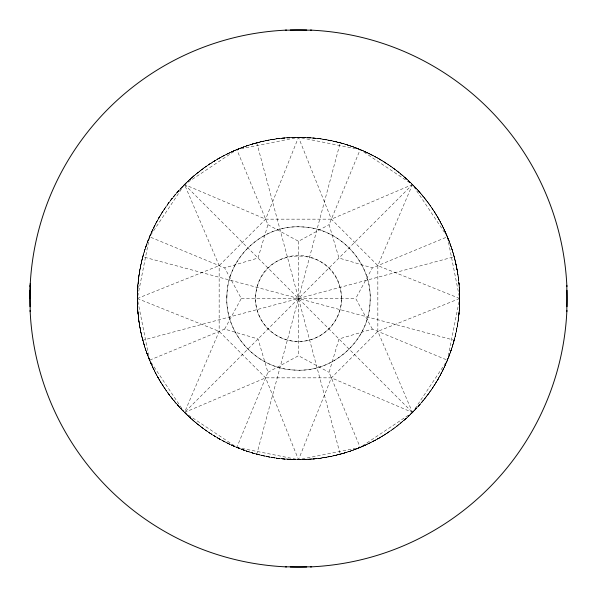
<?xml version="1.0" encoding="UTF-8"?>
<svg xmlns="http://www.w3.org/2000/svg" width="597" height="597" viewBox="0 0 597 597"><rect width="100%" height="100%" fill="white"/><g stroke="black" fill="none" stroke-linecap="round" stroke-linejoin="round"><path stroke-width="0.45" stroke-dasharray="2.98 2.24" d="M164.444 388.005C128.422 335.469 128.422 261.531 164.444 208.995M137.661 309.156L137.4 293.157M458.899 314.44L459.69 298.493L458.899 282.56C462.645 319.358 453.168 357.297 432.556 388.005M204.659 429.556L192.256 419.721L184.518 412.482L149.578 360.185L137.31 298.5L138.802 276.627L141.571 261.665M459.533 291.314L459.227 310.694L457.847 322.813L455.548 334.79L452.354 346.566L448.28 358.066L443.347 369.222L437.586 379.976L431.027 390.259L423.706 400.02L415.669 409.199L406.96 417.743L397.632 425.601L387.737 432.735L377.326 439.101L366.468 444.661L355.222 449.384L343.648 453.235L331.813 456.212L319.791 458.28L307.649 459.429L295.448 459.66L283.269 458.966L271.18 457.354L259.24 454.839L247.531 451.422L236.113 447.123L225.047 441.981L214.405 436.019L204.249 429.265L194.629 421.758L185.607 413.549L177.227 404.684L169.541 395.207L162.6 385.177L156.436 374.655L151.078 363.692L146.571 352.357L142.937 340.708L140.191 328.82L138.347 316.761L137.422 304.597L137.422 292.403L138.347 280.239L140.191 268.18L142.937 256.292L146.571 244.643L151.078 233.308L156.436 222.345L162.6 211.823L169.541 201.793L177.227 192.316L185.607 183.451L194.629 175.242L204.249 167.735L214.405 160.981L225.047 155.019L236.113 149.877L247.531 145.578L259.24 142.161L271.18 139.646L283.269 138.034L295.448 137.34L307.649 137.571L319.791 138.72L331.813 140.788L343.648 143.765L355.222 147.616L366.468 152.339L377.326 157.899L387.737 164.265L397.632 171.399L406.96 179.257L415.669 187.801L423.706 196.98L431.027 206.741L437.586 217.024L443.347 227.778L448.28 238.934L452.354 250.434L455.548 262.21L457.847 274.187L459.227 286.306L459.69 298.5L447.422 360.185L412.482 412.482L404.744 419.721L392.341 429.556M459.533 305.686L459.6 303.843M423.139 400.706C444.317 374.923 457.16 342.454 459.339 309.156M458.197 320.373L459.041 312.985M138.802 276.627L138.705 277.314L138.802 276.627M388.005 432.556C361.715 450.168 330.148 459.735 298.5 459.69L265.635 377.841L219.159 331.365L137.31 298.5L149.578 236.815L184.518 184.518L192.256 177.279L204.659 167.444M141.534 261.837C147.153 237.912 158.287 215.308 173.861 196.294M208.995 432.556C223.606 442.302 239.815 449.645 256.785 454.198L340.215 142.802C357.185 147.355 373.394 154.698 388.005 164.444M429.556 204.659L419.721 192.256L412.482 184.518A150.937 140.698 30 0 0 340.223 142.787L320.373 138.802L298.5 137.31L236.815 149.578L267.911 224.659L258.031 258.031L224.659 267.911L149.578 236.815M167.444 392.341L177.279 404.744L184.518 412.482A150.937 140.698 30 0 0 256.777 454.213L276.627 458.197L298.5 459.69L360.185 447.422L329.089 372.341L338.969 338.969L372.341 329.089L447.422 360.185M158.892 379.073C165.966 391.244 174.6 402.49 184.518 412.482L236.815 447.422L267.911 372.341L258.031 338.969L224.659 329.089L149.578 360.185M196.294 423.139C224.823 446.601 261.561 459.75 298.5 459.69L331.365 377.841L377.841 331.365L459.69 298.5A161.19 161.19 0 0 0 217.905 158.906A161.19 161.19 0 0 0 217.905 438.094A161.19 161.19 0 0 0 459.69 298.5L447.422 236.815L372.341 267.911L338.969 258.031L329.089 224.659L360.185 149.578L412.482 184.518C422.385 194.518 431.056 205.741 438.108 217.927M392.341 167.444L404.744 177.279L412.482 184.518L377.841 265.635L377.841 331.365L412.482 412.482C402.49 422.4 391.244 431.034 379.073 438.108M224.659 329.089L241.27 298.5L224.659 267.911M372.341 329.089L355.73 298.5L372.341 267.911M158.892 217.927L159.257 217.301M437.743 379.699L438.108 379.073M167.444 204.659C180.764 186.04 198.129 170.369 217.927 158.892M429.556 392.341L419.721 404.744L412.475 412.482L360.185 447.422M173.361 196.906L184.518 184.518L236.815 149.578M423.639 400.094L412.475 412.482A150.937 140.698 -30 0 1 340.223 454.213A150.989 140.75 0 0 1 256.777 454.22M379.073 158.892C391.244 165.966 402.49 174.6 412.482 184.518L184.518 412.482L188.339 416.169M196.294 173.861L196.906 173.361M400.094 423.639L400.706 423.139M208.995 164.444L222.524 156.339L231.964 151.683M217.301 159.257C235.696 148.549 256.21 141.496 277.314 138.705M379.699 437.743L365.036 445.317M267.911 224.659L298.5 241.27L329.089 224.659M267.911 372.341L298.5 355.73L329.089 372.341M447.422 236.815L412.482 184.518L331.365 219.159L265.635 219.159L184.518 184.518A150.937 140.698 -60 0 0 142.787 256.777A150.989 140.75 90 0 0 142.78 340.223A150.937 140.698 60 0 0 184.51 412.49L196.906 423.639M231.763 151.772C263.926 137.094 300.925 133.422 335.335 141.571M365.237 445.228C350.782 451.757 335.402 456.175 319.686 458.295M137.31 298.5L219.159 265.635L265.635 219.159L298.5 137.31L360.185 149.578M254.15 143.534L261.837 141.534M335.163 455.466L342.85 453.466M276.627 138.802L298.5 137.31L331.365 219.159L377.841 265.635L459.69 298.5M236.815 447.422L298.5 459.69L320.373 458.197M312.985 459.041L314.44 458.899M241.27 298.5L355.73 298.5M291.314 459.533L293.157 459.6M319.686 138.705L320.373 138.802M276.627 458.197L277.314 458.295M335.163 141.534C350.775 145.22 365.819 151.213 379.699 159.257M452.742 251.695L454.198 256.785A150.989 140.75 90 0 1 454.22 340.223L142.802 256.785A150.989 140.75 -90 0 0 142.78 340.223L454.198 256.785C449.653 239.807 442.295 223.614 432.556 208.995M454.213 340.223A150.937 140.698 -60 0 1 412.49 412.49L331.365 377.841L265.635 377.841L184.518 412.482L219.159 331.365L219.159 265.635L184.518 184.518A150.937 140.698 -30 0 1 256.777 142.787A150.989 140.75 0 0 1 340.223 142.78M217.301 437.743L217.927 438.108M400.094 173.361L400.706 173.861M184.518 184.518L412.482 412.482M423.139 196.294L423.639 196.906M173.361 400.094L173.861 400.706M437.743 217.301L445.228 231.763L449.347 241.695M159.257 379.699L155.317 372.535L148.631 357.834L145.884 350.364L141.534 335.163M448.369 239.166C453.16 251.434 456.571 264.255 458.295 277.314L458.197 276.627L459.041 284.015M256.785 142.802L340.215 454.198M457.518 272.113L454.198 256.785A150.937 140.698 60 0 0 412.49 184.51M455.429 261.665L458.197 276.627M141.571 335.335L138.705 319.686L139.482 324.887M456.571 266.949L456.996 269.172M137.474 305.679L138.802 320.373M137.959 312.985L138.101 314.44M298.5 241.27L298.5 355.73M226.882 296.739C224.965 334.984 258.449 370.162 296.739 370.118C334.984 372.035 370.162 338.551 370.118 300.261C372.035 262.016 338.551 226.838 300.261 226.882C262.016 224.965 226.838 258.449 226.882 296.739M226.95 294.985C224.106 333.171 256.703 369.133 294.985 370.05C333.171 372.894 369.133 340.297 370.05 302.015C372.894 263.829 340.297 227.867 302.015 226.95C263.829 224.106 227.867 256.703 226.95 294.985M341.484 298.5C342.111 322.701 319.261 343.85 295.179 341.357C272.642 340.103 253.919 318.798 255.576 296.284C259.15 241.248 340.745 243.345 341.484 298.5A42.984 42.984 0 0 1 277.008 335.723A42.984 42.984 0 0 1 277.008 261.277A42.984 42.984 0 0 1 341.484 298.5"/><path stroke-width="0.9" d="M30.171 311.679L30.171 285.321M566.829 311.679L566.829 285.321M29.85 298.5L30.275 283.344M285.321 30.171L311.679 30.171M311.679 566.829L285.321 566.829M567.023 290.284A268.65 268.65 0 0 1 567.023 306.716M566.889 310.373A268.65 268.65 0 0 1 310.373 566.889M306.716 567.023A268.65 268.65 0 0 1 290.284 567.023M286.627 566.889A268.65 268.65 0 0 1 30.111 310.373M29.977 306.716A268.65 268.65 0 0 1 29.977 290.284M30.111 286.627A268.65 268.65 0 0 1 286.627 30.111M290.284 29.977A268.65 268.65 0 0 1 306.716 29.977M310.373 30.111A268.65 268.65 0 0 1 566.889 286.627"/></g></svg>
